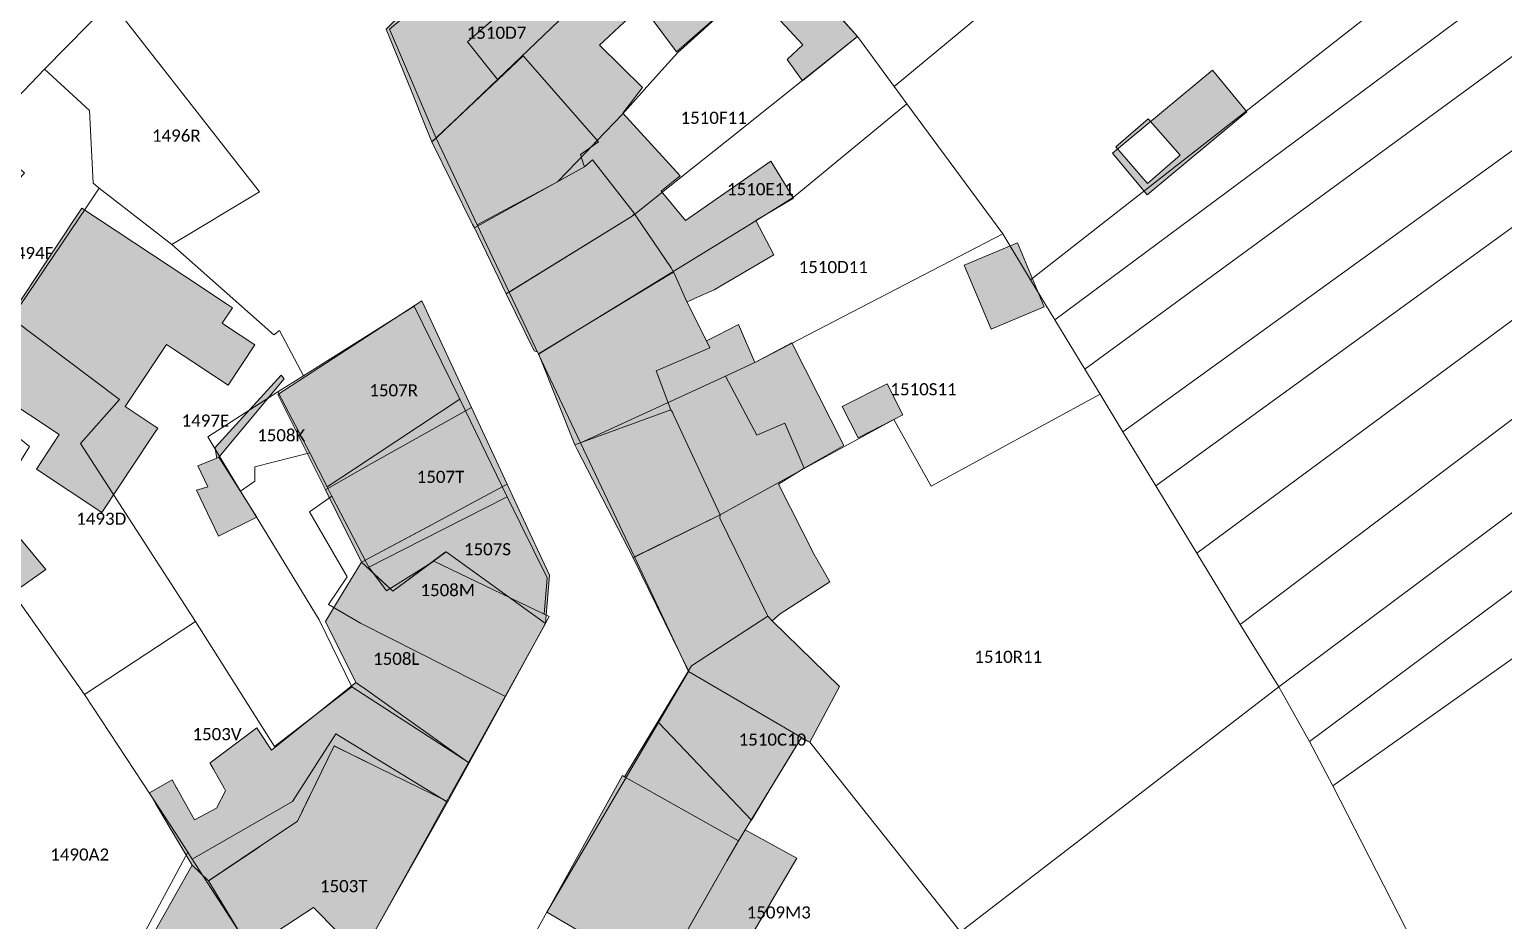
# Model space of a CAD drawing. Header units: metres. Extents: x 113120 to 240396, y 120329 to 242116.
# Drawn here: x 116697.4 to 116794.5, y 121847.2 to 121905.8 of the extents above; entities that cross this region are included whole.
import ezdxf

# ---------------------------------------------------------------- set-up
doc = ezdxf.new("R2010")
doc.units = ezdxf.units.M
doc.header["$LTSCALE"] = 3
for name, color, linetype, lineweight in [('Bpn_CaPa', 78, 'Continuous', 0), ('Bpn_ReBu', 4, 'Continuous', 0), ('Bpt_CaNu', 7, 'Continuous', 0), ('Hachure bâtiment', 11, 'Continuous', 0)]:
    doc.layers.add(name, color=color, linetype=linetype, lineweight=lineweight)
doc.styles.add('Legend', font='')
doc.styles.get('Legend').set_extended_font_data('Calibri')

msp = doc.modelspace()

# ---------------------------------------------------------------- hatches: boundary and pattern name
at = {"layer": 'Hachure bâtiment'}
h = msp.add_hatch(color=256, dxfattribs=at)
h.dxf.hatch_style = 1
h.paths.add_polyline_path([(116737.967, 121912.868), (116736.4, 121912.068), (116734.452, 121915.748), (116734.617, 121915.901), (116727.55, 121923.818), (116730.342, 121925.971)], flags=16)
h.paths.add_polyline_path([(116729.374, 121914.42), (116731.05, 121912.601), (116731.053, 121912.604), (116731.734, 121913.234), (116732.041, 121912.829), (116732.646, 121912.033), (116733.291, 121911.183), (116734.15, 121910.051), (116733.863, 121909.909), (116733.634, 121909.796), (116732.867, 121909.418), (116732.185, 121910.212), (116731.45, 121911.068), (116730.006, 121909.903), (116730.767, 121908.968), (116729.675, 121908.009), (116728.822, 121908.948), (116728.752, 121909.024), (116728.036, 121909.811), (116726.496, 121911.504), (116727.705, 121912.73), (116728.945, 121913.985)], flags=16)
h.paths.add_polyline_path([(116754.017, 121929.318), (116751.45, 121927.101), (116753.45, 121924.768), (116750.317, 121922.218), (116749.317, 121923.601), (116747.817, 121922.501), (116745.15, 121925.718), (116744.517, 121925.251), (116741.35, 121922.418), (116743.317, 121919.968), (116740.15, 121917.551), (116745, 121908.951), (116747.117, 121910.818), (116751.95, 121905.368), (116748.326, 121902.452), (116747.317, 121903.851), (116748.35, 121904.818), (116744.867, 121908.601), (116740.043, 121904.377), (116738.167, 121906.868), (116737.75, 121907.551), (116737.217, 121906.918), (116734.967, 121904.801), (116737.792, 121902.026), (116736.5, 121900.318), (116740.267, 121896.201), (116739.017, 121895.201), (116740.617, 121893.268), (116746.25, 121897.168), (116747.733, 121894.735), (116745.25, 121893.251), (116746.45, 121891.001), (116742.517, 121888.701), (116741.223, 121888.118), (116740.949, 121887.995), (116740.725, 121887.895), (116739.865, 121889.834), (116739.693, 121890.133), (116737.403, 121893.504), (116737.276, 121893.69), (116737.164, 121893.854), (116734.498, 121897.258), (116733.975, 121896.798), (116733.916, 121896.974), (116733.707, 121897.599), (116734.895, 121898.44), (116729.937, 121904.11), (116728.266, 121902.531), (116726.267, 121905.018), (116730.767, 121908.968), (116730.006, 121909.903), (116731.45, 121911.068), (116732.867, 121909.418), (116734.15, 121910.051), (116731.734, 121913.234), (116734.452, 121915.748), (116736.4, 121912.068), (116737.967, 121912.868), (116729.917, 121926.701), (116733.217, 121928.735), (116737.617, 121923.251), (116744.648, 121929.254), (116749.979, 121933.805)])
h = msp.add_hatch(color=256, dxfattribs=at)
h.dxf.hatch_style = 1
h.paths.add_polyline_path([(116729.374, 121914.42), (116731.05, 121912.601), (116731.053, 121912.604), (116731.734, 121913.234), (116732.041, 121912.829), (116732.646, 121912.033), (116733.291, 121911.183), (116734.15, 121910.051), (116733.863, 121909.909), (116733.634, 121909.796), (116732.867, 121909.418), (116732.185, 121910.212), (116731.45, 121911.068), (116730.006, 121909.903), (116730.767, 121908.968), (116729.675, 121908.009), (116728.822, 121908.948), (116728.752, 121909.024), (116728.036, 121909.811), (116726.496, 121911.504), (116727.705, 121912.73), (116728.945, 121913.985)], flags=16)
h.paths.add_polyline_path([(116722.569, 121901.772), (116720.912, 121905.848), (116723.496, 121908.466), (116726.496, 121911.504), (116729.675, 121908.009), (116726.267, 121905.018), (116728.266, 121902.531), (116724.047, 121898.545), (116723.927, 121898.432), (116723.489, 121899.509)])
h = msp.add_hatch(color=256, dxfattribs=at)
h.dxf.hatch_style = 1
h.paths.add_polyline_path([(116734.895, 121898.44), (116733.707, 121897.599), (116733.916, 121896.974), (116733.975, 121896.798), (116726.719, 121892.784), (116726.587, 121892.997), (116723.927, 121898.432), (116728.266, 121902.531), (116729.937, 121904.11)])
h = msp.add_hatch(color=256, dxfattribs=at)
h.dxf.hatch_style = 1
h.paths.add_polyline_path([(116773.2, 121897.551), (116771.067, 121895.701), (116768.967, 121898.101), (116771.1, 121899.951)], flags=16)
h.paths.add_polyline_path([(116768.752, 121897.703), (116775.337, 121903.157), (116777.61, 121900.412), (116771.025, 121894.959)])
h = msp.add_hatch(color=256, dxfattribs=at)
h.dxf.hatch_style = 1
h.paths.add_polyline_path([(116737.164, 121893.854), (116737.276, 121893.69), (116737.105, 121893.541), (116728.822, 121888.429), (116726.719, 121892.784), (116733.975, 121896.798), (116734.498, 121897.258)], flags=17)
h = msp.add_hatch(color=256, dxfattribs=at)
h.dxf.hatch_style = 1
h.paths.add_polyline_path([(116699.383, 121879.157), (116693.549, 121883.017), (116696.432, 121887.373), (116696.44, 121887.386), (116698.433, 121890.397), (116699.748, 121892.386), (116700.192, 121893.056), (116700.43, 121893.415), (116700.868, 121894.078), (116700.872, 121894.076), (116708.87, 121888.783), (116708.904, 121888.761), (116710.463, 121887.729), (116710.784, 121887.517), (116710.108, 121886.495), (116710.336, 121886.344), (116712.253, 121885.075), (116710.494, 121882.417), (116708.577, 121883.685), (116708.348, 121883.837), (116708.179, 121883.948), (116706.914, 121884.786), (116706.435, 121885.102), (116703.721, 121881.001), (116705.634, 121879.735), (116705.863, 121879.584), (116705.668, 121879.289), (116705.461, 121878.976), (116702.186, 121874.027), (116697.876, 121876.879)])
h = msp.add_hatch(color=256, dxfattribs=at)
h.dxf.hatch_style = 1
h.paths.add_polyline_path([(116737.403, 121893.504), (116739.693, 121890.133), (116739.865, 121889.834), (116739.638, 121889.743), (116730.947, 121884.468), (116730.871, 121884.611), (116730.658, 121884.669), (116728.822, 121888.429), (116737.105, 121893.541), (116737.276, 121893.69)])
h = msp.add_hatch(color=256, dxfattribs=at)
h.dxf.hatch_style = 1
h.paths.add_polyline_path([(116760.754, 121886.1), (116758.991, 121890.31), (116762.498, 121891.778), (116764.261, 121887.569)])
h = msp.add_hatch(color=256, dxfattribs=at)
h.dxf.hatch_style = 1
h.paths.add_polyline_path([(116740.725, 121887.895), (116742.008, 121885.338), (116742.233, 121884.867), (116738.689, 121883.35), (116739.653, 121880.792), (116733.328, 121878.482), (116731.002, 121884.328), (116730.947, 121884.468), (116739.638, 121889.743), (116739.865, 121889.834)])
h = msp.add_hatch(color=256, dxfattribs=at)
h.dxf.hatch_style = 1
h.paths.add_polyline_path([(116716.921, 121875.52), (116716.915, 121875.517), (116713.773, 121881.807), (116723.254, 121887.977), (116726.53, 121880.935), (116719.592, 121877.05)])
h = msp.add_hatch(color=256, dxfattribs=at)
h.dxf.hatch_style = 1
h.paths.add_polyline_path([(116745.2, 121883.918), (116743.267, 121883.018), (116745.317, 121879.118), (116747.167, 121879.918), (116748.44, 121876.942), (116746.761, 121875.899), (116749.11, 121871.266), (116750.139, 121869.47), (116746.861, 121867.35), (116746.343, 121866.903), (116746.057, 121867.204), (116742.881, 121873.653), (116742.911, 121873.885), (116739.864, 121880.427), (116739.771, 121880.628), (116739.653, 121880.792), (116738.689, 121883.35), (116742.233, 121884.867), (116742.008, 121885.338), (116742.75, 121885.701), (116744.117, 121886.401)])
h = msp.add_hatch(color=256, dxfattribs=at)
h.dxf.hatch_style = 1
h.paths.add_polyline_path([(116748.44, 121876.942), (116747.167, 121879.918), (116745.317, 121879.118), (116743.267, 121883.018), (116745.2, 121883.918), (116747.64, 121885.198), (116751.062, 121878.447)])
h = msp.add_hatch(color=256, dxfattribs=at)
h.dxf.hatch_style = 1
h.paths.add_polyline_path([(116714.186, 121882.825), (116709.9, 121877.668), (116709.756, 121877.611), (116709.7, 121877.984), (116709.65, 121878.318), (116714, 121883.068)])
h = msp.add_hatch(color=256, dxfattribs=at)
h.dxf.hatch_style = 1
h.paths.add_polyline_path([(116754.95, 121880.451), (116754.352, 121880.147), (116752, 121878.951), (116750.95, 121881.001), (116753.917, 121882.501)])
h = msp.add_hatch(color=256, dxfattribs=at)
h.dxf.hatch_style = 1
h.paths.add_polyline_path([(116726.53, 121880.935), (116728.876, 121875.896), (116723.948, 121873.238), (116719.297, 121870.761), (116719.293, 121870.759), (116716.915, 121875.517), (116719.592, 121877.05)])
h = msp.add_hatch(color=256, dxfattribs=at)
h.dxf.hatch_style = 1
h.paths.add_polyline_path([(116739.771, 121880.628), (116739.864, 121880.427), (116742.911, 121873.885), (116737.186, 121871.055), (116733.499, 121878.182), (116733.328, 121878.482), (116739.653, 121880.792)])
h = msp.add_hatch(color=256, dxfattribs=at)
h.dxf.hatch_style = 1
h.paths.add_polyline_path([(116712.4, 121873.718), (116709.867, 121872.468), (116708.417, 121875.501), (116709.167, 121875.718), (116708.5, 121877.11), (116709.756, 121877.611), (116709.9, 121877.668)])
h = msp.add_hatch(color=256, dxfattribs=at)
h.dxf.hatch_style = 1
h.paths.add_polyline_path([(116729.392, 121874.787), (116730.402, 121872.614), (116731.663, 121869.904), (116731.409, 121866.72), (116724.862, 121871.448), (116724.807, 121871.407), (116721.344, 121868.854), (116719.293, 121870.759), (116723.048, 121872.758), (116723.948, 121873.238), (116728.876, 121875.896)])
h = msp.add_hatch(color=256, dxfattribs=at)
h.dxf.hatch_style = 1
h.paths.add_polyline_path([(116698.5, 121870.268), (116696.323, 121868.729), (116696.117, 121869.018), (116693.217, 121867.218), (116690.558, 121869.759), (116692.783, 121872.001), (116695.05, 121874.401)])
h = msp.add_hatch(color=256, dxfattribs=at)
h.dxf.hatch_style = 1
h.paths.add_polyline_path([(116742.881, 121873.653), (116746.057, 121867.204), (116741.031, 121863.924), (116740.818, 121863.602), (116737.186, 121871.055), (116742.911, 121873.885)])
h = msp.add_hatch(color=256, dxfattribs=at)
h.dxf.hatch_style = 1
h.paths.add_polyline_path([(116717.848, 121868.39), (116719.291, 121870.755), (116719.293, 121870.759), (116721.237, 121868.953), (116721.344, 121868.854), (116724.858, 121871.445), (116724.862, 121871.448), (116731.409, 121866.72), (116728.767, 121861.961), (116728.432, 121861.358), (116726.329, 121857.571), (116725.156, 121858.404), (116723.67, 121859.459), (116721.699, 121860.859), (116719.385, 121862.503), (116719.351, 121862.527), (116719.061, 121862.733), (116718.914, 121862.837), (116716.909, 121866.852)])
h = msp.add_hatch(color=256, dxfattribs=at)
h.dxf.hatch_style = 1
h.paths.add_polyline_path([(116746.343, 121866.903), (116750.767, 121862.568), (116748.817, 121858.901), (116748.217, 121859.151), (116744.117, 121852.418), (116736.609, 121856.622), (116740.818, 121863.602), (116741.031, 121863.924), (116746.057, 121867.204)])
h = msp.add_hatch(color=256, dxfattribs=at)
h.dxf.hatch_style = 1
h.paths.add_polyline_path([(116710.983, 121858.797), (116712.392, 121859.849), (116712.46, 121859.745), (116712.509, 121859.669), (116713.349, 121858.37), (116715.132, 121859.801), (116718.914, 121862.837), (116719.061, 121862.733), (116719.351, 121862.527), (116719.385, 121862.503), (116721.699, 121860.859), (116723.67, 121859.459), (116725.156, 121858.404), (116726.329, 121857.571), (116726.02, 121857.015), (116724.914, 121855.023), (116720.414, 121857.221), (116720.365, 121857.245), (116717.498, 121858.646), (116717.477, 121858.656), (116717.463, 121858.627), (116716.284, 121856.191), (116715.63, 121854.841), (116715.081, 121853.705), (116712.607, 121852.048), (116712.434, 121851.932), (116710.174, 121850.419), (116709.21, 121849.773), (116708.137, 121850.81), (116707.945, 121851.133), (116706.825, 121853.023), (116706.78, 121853.098), (116706.406, 121853.728), (116705.727, 121854.874), (116705.32, 121855.56), (116706.818, 121856.416), (116707.105, 121855.902), (116707.119, 121855.877), (116707.7, 121854.84), (116708.087, 121854.147), (116708.286, 121853.793), (116709.742, 121854.56), (116710.334, 121855.69), (116710.233, 121855.87), (116709.53, 121857.13), (116709.3, 121857.541), (116709.311, 121857.549)])
h = msp.add_hatch(color=256, dxfattribs=at)
h.dxf.hatch_style = 1
h.paths.add_polyline_path([(116716.114, 121848.009), (116711.931, 121845.265), (116711.716, 121845.62), (116711.412, 121846.125), (116709.942, 121848.56), (116709.21, 121849.773), (116712.315, 121851.853), (116715.081, 121853.705), (116717.477, 121858.656), (116720.365, 121857.245), (116724.914, 121855.022), (116724.249, 121853.825), (116723.829, 121853.068), (116719.255, 121844.831)])
h = msp.add_hatch(color=256, dxfattribs=at)
h.dxf.hatch_style = 1
h.paths.add_polyline_path([(116736.609, 121856.622), (116744.117, 121852.418), (116743.358, 121851.086), (116738.95, 121843.351), (116731.5, 121847.718), (116736.467, 121856.701)])
h = msp.add_hatch(color=256, dxfattribs=at)
h.dxf.hatch_style = 1
h.paths.add_polyline_path([(116740.263, 121845.654), (116743.358, 121851.086), (116744.117, 121852.418), (116744.554, 121853.135), (116747.95, 121851.274), (116743.459, 121843.605)])
h = msp.add_hatch(color=256, dxfattribs=at)
h.dxf.hatch_style = 1
h.paths.add_polyline_path([(116708.137, 121850.81), (116709.21, 121849.773), (116711.931, 121845.265), (116709.69, 121842.647), (116707.876, 121839.357), (116704.762, 121844.815)])

# ---------------------------------------------------------------- linework, layer by layer
at = {"layer": 'Bpn_CaPa'}
for points in [[(116762.3, 121908.667), (116768.15, 121913.533), (116771.662, 121910.052), (116783.317, 121922.433), (116795.81, 121934.945), (116805.926, 121945.361), (116811.511, 121940.087), (116803.849, 121932.156), (116801.944, 121930.537), (116801.148, 121929.86), (116800.159, 121929.09), (116787.875, 121918.31), (116790.454, 121915.603), (116792.966, 121912.526), (116763.355, 121889.36), (116761.523, 121892.371), (116755.204, 121900.949), (116754.374, 121902.076), (116762.3, 121908.667)], [(116762.3, 121908.667), (116754.374, 121902.076), (116751.95, 121905.367), (116747.18, 121910.686), (116743.317, 121919.967), (116740.15, 121917.55), (116736.825, 121922.479), (116737.617, 121923.25), (116733.267, 121928.718), (116732.692, 121929.337), (116739.6, 121935.29), (116740.227, 121934.525), (116744.604, 121929.186), (116746.465, 121926.916), (116750.312, 121922.199), (116751.1, 121921.3), (116762.3, 121908.667)], [(116817.417, 121932.599), (116820.315, 121928.925), (116811.983, 121922.311), (116807.167, 121918.033), (116804.55, 121916.15), (116796.524, 121910.185), (116764.958, 121886.724), (116763.355, 121889.36), (116792.966, 121912.526), (116794.038, 121913.361), (116804.517, 121921.517), (116806.528, 121923.339), (116817.417, 121932.599)], [(116820.315, 121928.925), (116823.236, 121925.222), (116812.508, 121916.901), (116811.256, 121915.963), (116809.513, 121914.653), (116808.711, 121914.06), (116805.384, 121911.6), (116766.935, 121883.474), (116764.958, 121886.724), (116796.524, 121910.185), (116804.55, 121916.15), (116807.167, 121918.033), (116811.983, 121922.311), (116820.315, 121928.925)], [(116823.236, 121925.222), (116826.468, 121921.08), (116818.368, 121914.844), (116815.667, 121912.757), (116769.442, 121879.351), (116767.934, 121881.831), (116766.935, 121883.474), (116805.384, 121911.6), (116808.711, 121914.06), (116809.513, 121914.653), (116811.256, 121915.963), (116812.508, 121916.901), (116823.236, 121925.222)], [(116771.609, 121875.788), (116769.442, 121879.351), (116815.667, 121912.757), (116818.368, 121914.844), (116826.468, 121921.08), (116829.1, 121917.706), (116817.694, 121909.222), (116771.609, 121875.788)], [(116774.313, 121871.343), (116771.609, 121875.788), (116817.694, 121909.222), (116829.1, 121917.706), (116831.972, 121914.026), (116824.146, 121908.144), (116820.357, 121905.345), (116815.081, 121901.446), (116774.313, 121871.343)], [(116834.987, 121909.168), (116825.873, 121902.658), (116827.297, 121900.664), (116822.618, 121897.322), (116821.703, 121898.545), (116819.735, 121897.074), (116814.519, 121893.137), (116813.631, 121894.123), (116812.45, 121893.258), (116777.163, 121866.656), (116774.313, 121871.343), (116815.081, 121901.446), (116820.357, 121905.345), (116824.146, 121908.144), (116831.972, 121914.026), (116834.987, 121909.168)], [(116732.815, 121906.904), (116724.201, 121898.69), (116721.121, 121905.851), (116728.202, 121911.737), (116732.815, 121906.904)], [(116729.007, 121888.542), (116726.912, 121892.966), (116732.198, 121895.804), (116734.097, 121897.773), (116734.815, 121898.526), (116736.466, 121900.231), (116738.464, 121902.468), (116740.1, 121904.3), (116747.18, 121910.686), (116751.95, 121905.367), (116743.237, 121898.426), (116740.369, 121896.14), (116739.123, 121895.148), (116737.282, 121893.681), (116737.105, 121893.54), (116729.007, 121888.542)], [(116834.987, 121909.168), (116837.268, 121905.491), (116830.398, 121900.372), (116820.829, 121893.226), (116779.705, 121862.544), (116777.163, 121866.656), (116812.45, 121893.258), (116813.631, 121894.123), (116814.519, 121893.137), (116819.735, 121897.074), (116821.703, 121898.545), (116822.618, 121897.322), (116827.297, 121900.664), (116825.873, 121902.658), (116834.987, 121909.168)], [(116706.793, 121891.671), (116702.003, 121895.381), (116701.618, 121895.716), (116701.363, 121900.505), (116698.403, 121903.225), (116702.782, 121907.649), (116712.566, 121895.15), (116706.793, 121891.671)], [(116730.939, 121884.462), (116729.007, 121888.542), (116737.105, 121893.54), (116737.282, 121893.681), (116739.123, 121895.148), (116740.369, 121896.14), (116743.237, 121898.426), (116751.95, 121905.367), (116754.374, 121902.076), (116755.204, 121900.949), (116747.717, 121894.767), (116745.268, 121893.228), (116730.939, 121884.462)], [(116779.705, 121862.544), (116820.829, 121893.226), (116830.398, 121900.372), (116837.268, 121905.491), (116839.758, 121902.24), (116829.447, 121894.4), (116827.753, 121893.142), (116781.717, 121858.959), (116779.705, 121862.544)], [(116690.789, 121885.576), (116693.768, 121888.725), (116691.716, 121890.732), (116697.093, 121896.37), (116694.291, 121898.938), (116698.403, 121903.225), (116701.363, 121900.505), (116701.618, 121895.716), (116702.003, 121895.381), (116701.182, 121894.14), (116696.224, 121886.824), (116693.283, 121882.467), (116692.952, 121881.983), (116691.887, 121882.845), (116689.773, 121884.555), (116690.789, 121885.576)], [(116783.259, 121856.02), (116781.717, 121858.959), (116827.753, 121893.142), (116829.447, 121894.4), (116839.758, 121902.24), (116842.131, 121899.098), (116831.81, 121891.195), (116821.759, 121883.789), (116819.431, 121882.066), (116805.833, 121872.001), (116783.259, 121856.02)], [(116733.706, 121878.619), (116730.939, 121884.462), (116745.268, 121893.228), (116747.717, 121894.767), (116755.204, 121900.949), (116761.523, 121892.371), (116745.2, 121883.917), (116743.267, 121883.017), (116733.706, 121878.619)], [(116708.349, 121866.852), (116700.785, 121878.574), (116703.337, 121881.472), (116696.224, 121886.824), (116701.182, 121894.14), (116702.003, 121895.381), (116706.793, 121891.671), (116713.515, 121885.729), (116713.883, 121886.022), (116715.458, 121883.025), (116713.778, 121881.969), (116709.16, 121879.015), (116710.085, 121877.484), (116711.327, 121875.443), (116711.975, 121874.377), (116716.495, 121866.965), (116718.651, 121862.556), (116713.547, 121858.612), (116708.349, 121866.852)], [(116733.706, 121878.619), (116743.267, 121883.017), (116745.2, 121883.917), (116761.523, 121892.371), (116763.355, 121889.36), (116764.958, 121886.724), (116766.935, 121883.474), (116767.934, 121881.831), (116756.8, 121875.767), (116754.35, 121880.15), (116748.45, 121876.917), (116742.861, 121873.846), (116737.266, 121871.102), (116733.706, 121878.619)], [(116725.754, 121881.501), (116718.824, 121876.903), (116717.021, 121875.72), (116715.875, 121877.948), (116713.778, 121881.969), (116715.458, 121883.025), (116722.765, 121887.619), (116725.754, 121881.501)], [(116708.349, 121866.852), (116701.042, 121862.034), (116696.117, 121869.017), (116692.774, 121871.99), (116692.642, 121872.108), (116693.487, 121872.969), (116694.989, 121874.457), (116697.409, 121878.38), (116692.952, 121881.983), (116693.283, 121882.467), (116696.224, 121886.824), (116703.337, 121881.472), (116700.785, 121878.574), (116708.349, 121866.852)], [(116715.875, 121877.948), (116712.271, 121877.033), (116712.26, 121876.097), (116711.327, 121875.443), (116710.085, 121877.484), (116709.16, 121879.015), (116713.778, 121881.969), (116715.875, 121877.948)], [(116748.269, 121859.219), (116740.834, 121863.564), (116737.266, 121871.102), (116742.861, 121873.846), (116748.45, 121876.917), (116754.35, 121880.15), (116756.8, 121875.767), (116767.934, 121881.831), (116769.442, 121879.351), (116771.609, 121875.788), (116774.313, 121871.343), (116777.163, 121866.656), (116779.705, 121862.544), (116758.749, 121846.405), (116748.817, 121858.9), (116748.269, 121859.219)], [(116725.754, 121881.501), (116728.888, 121875.057), (116723.263, 121872.206), (116719.767, 121870.433), (116719.626, 121870.705), (116717.339, 121875.105), (116717.021, 121875.72), (116718.824, 121876.903), (116725.754, 121881.501)], [(116728.772, 121861.916), (116726.372, 121857.538), (116718.651, 121862.556), (116716.495, 121866.965), (116711.975, 121874.377), (116711.327, 121875.443), (116712.26, 121876.097), (116712.271, 121877.033), (116715.875, 121877.948), (116717.021, 121875.72), (116717.339, 121875.105), (116715.859, 121874.068), (116718.35, 121869.8), (116717.103, 121867.969), (116719.21, 121866.749), (116728.772, 121861.916)], [(116728.772, 121861.916), (116719.21, 121866.749), (116717.103, 121867.969), (116718.35, 121869.8), (116715.859, 121874.068), (116717.339, 121875.105), (116719.626, 121870.705), (116719.767, 121870.433), (116720.925, 121868.879), (116724.045, 121870.816), (116731.307, 121867.342), (116731.654, 121867.175), (116728.772, 121861.916)], [(116719.767, 121870.433), (116723.263, 121872.206), (116728.888, 121875.057), (116731.509, 121869.718), (116731.307, 121867.342), (116724.045, 121870.816), (116720.925, 121868.879), (116719.767, 121870.433)], [(116783.259, 121856.02), (116805.833, 121872.001), (116809.083, 121867.767), (116813.917, 121861.117), (116817.107, 121856.393), (116790.854, 121838.338), (116789.019, 121844.788), (116783.259, 121856.02)], [(116711.486, 121831.378), (116709.682, 121828.275), (116703.53, 121833.433), (116698.867, 121837), (116697.538, 121836.387), (116694.017, 121843.4), (116686.95, 121858.283), (116686.083, 121860.183), (116690.491, 121864.529), (116693.217, 121867.217), (116696.117, 121869.017), (116701.042, 121862.034), (116705.972, 121854.531), (116707.003, 121852.951), (116707.842, 121851.667), (116704.444, 121845.338), (116708.108, 121839.496), (116707.899, 121839.167), (116706.717, 121837.317), (116707.7, 121835.067), (116711.486, 121831.378)], [(116708.349, 121866.852), (116713.547, 121858.612), (116718.651, 121862.556), (116726.372, 121857.538), (116724.954, 121854.951), (116717.594, 121859.451), (116714.737, 121854.997), (116708.142, 121851.198), (116707.842, 121851.667), (116707.003, 121852.951), (116705.972, 121854.531), (116701.042, 121862.034), (116708.349, 121866.852)], [(116748.269, 121859.219), (116746.19, 121855.785), (116744.975, 121853.768), (116738.856, 121860.203), (116740.834, 121863.564), (116748.269, 121859.219)], [(116781.717, 121858.959), (116783.259, 121856.02), (116789.019, 121844.788), (116770.889, 121829.805), (116758.749, 121846.405), (116779.705, 121862.544), (116781.717, 121858.959)], [(116724.954, 121854.951), (116719.171, 121844.704), (116716.432, 121840.018), (116712.823, 121843.832), (116711.884, 121845.402), (116708.142, 121851.198), (116714.737, 121854.997), (116717.594, 121859.451), (116724.954, 121854.951)], [(116758.749, 121846.405), (116756.892, 121844.972), (116743.117, 121834.367), (116739.15, 121838.25), (116736.351, 121840.307), (116729.59, 121844.262), (116731.5, 121847.717), (116738.856, 121860.203), (116744.975, 121853.768), (116746.19, 121855.785), (116748.269, 121859.219), (116748.817, 121858.9), (116758.749, 121846.405)], [(116708.108, 121839.496), (116704.444, 121845.338), (116707.842, 121851.667), (116708.142, 121851.198), (116711.884, 121845.402), (116709.623, 121841.863), (116708.108, 121839.496)]]:
    msp.add_lwpolyline(points, close=True, dxfattribs=at)
msp.add_lwpolyline([(116747.18, 121910.686), (116740.1, 121904.3), (116738.464, 121902.468), (116736.466, 121900.231), (116734.815, 121898.526), (116734.097, 121897.773), (116732.198, 121895.804), (116726.912, 121892.966), (116724.201, 121898.69), (116732.815, 121906.904)], dxfattribs=at)
at = {"layer": 'Bpn_ReBu'}
for points in [[(116722.569, 121901.772), (116720.912, 121905.848), (116723.496, 121908.466), (116726.496, 121911.504), (116729.675, 121908.009), (116726.267, 121905.018), (116728.266, 121902.531), (116724.047, 121898.545), (116723.927, 121898.432), (116723.489, 121899.509), (116722.569, 121901.772)], [(116734.895, 121898.44), (116733.707, 121897.599), (116733.916, 121896.974), (116733.975, 121896.798), (116726.719, 121892.784), (116726.587, 121892.997), (116723.927, 121898.432), (116728.266, 121902.531), (116729.937, 121904.11), (116734.895, 121898.44)], [(116768.752, 121897.703), (116775.337, 121903.157), (116777.61, 121900.412), (116771.025, 121894.959), (116768.752, 121897.703)], [(116773.2, 121897.551), (116771.067, 121895.701), (116768.967, 121898.101), (116771.1, 121899.951), (116773.2, 121897.551)], [(116737.164, 121893.854), (116737.276, 121893.69), (116737.105, 121893.541), (116728.822, 121888.429), (116726.719, 121892.784), (116733.975, 121896.798), (116734.498, 121897.258), (116737.164, 121893.854)], [(116737.403, 121893.504), (116739.693, 121890.133), (116739.865, 121889.834), (116739.638, 121889.743), (116730.947, 121884.468), (116730.871, 121884.611), (116730.658, 121884.669), (116728.822, 121888.429), (116737.105, 121893.541), (116737.276, 121893.69), (116737.403, 121893.504)], [(116760.754, 121886.1), (116758.991, 121890.31), (116762.498, 121891.778), (116764.261, 121887.569), (116760.754, 121886.1)], [(116740.725, 121887.895), (116742.008, 121885.338), (116742.233, 121884.867), (116738.689, 121883.35), (116739.653, 121880.792), (116733.328, 121878.482), (116731.002, 121884.328), (116730.947, 121884.468), (116739.638, 121889.743), (116739.865, 121889.834), (116740.725, 121887.895)], [(116716.921, 121875.52), (116716.915, 121875.517), (116713.773, 121881.807), (116723.254, 121887.977), (116726.53, 121880.935), (116719.592, 121877.05), (116716.921, 121875.52)], [(116745.2, 121883.918), (116743.267, 121883.018), (116745.317, 121879.118), (116747.167, 121879.918), (116748.44, 121876.942), (116746.761, 121875.899), (116749.11, 121871.266), (116750.139, 121869.47), (116746.861, 121867.35), (116746.343, 121866.903), (116746.057, 121867.204), (116742.881, 121873.653), (116742.911, 121873.885), (116739.864, 121880.427), (116739.771, 121880.628), (116739.653, 121880.792), (116738.689, 121883.35), (116742.233, 121884.867), (116742.008, 121885.338), (116742.75, 121885.701), (116744.117, 121886.401), (116745.2, 121883.918)], [(116748.44, 121876.942), (116747.167, 121879.918), (116745.317, 121879.118), (116743.267, 121883.018), (116745.2, 121883.918), (116747.64, 121885.198), (116751.062, 121878.447), (116748.44, 121876.942)], [(116714.186, 121882.825), (116709.9, 121877.668), (116709.756, 121877.611), (116709.7, 121877.984), (116709.65, 121878.318), (116714, 121883.068), (116714.186, 121882.825)], [(116754.95, 121880.451), (116754.352, 121880.147), (116752, 121878.951), (116750.95, 121881.001), (116753.917, 121882.501), (116754.95, 121880.451)], [(116726.53, 121880.935), (116728.876, 121875.896), (116723.948, 121873.238), (116719.297, 121870.761), (116719.293, 121870.759), (116716.915, 121875.517), (116719.592, 121877.05), (116726.53, 121880.935)], [(116739.771, 121880.628), (116739.864, 121880.427), (116742.911, 121873.885), (116737.186, 121871.055), (116733.499, 121878.182), (116733.328, 121878.482), (116739.653, 121880.792), (116739.771, 121880.628)], [(116712.4, 121873.718), (116709.867, 121872.468), (116708.417, 121875.501), (116709.167, 121875.718), (116708.5, 121877.11), (116709.756, 121877.611), (116709.9, 121877.668), (116712.4, 121873.718)], [(116729.392, 121874.787), (116730.402, 121872.614), (116731.663, 121869.904), (116731.409, 121866.72), (116724.862, 121871.448), (116724.807, 121871.407), (116721.344, 121868.854), (116719.293, 121870.759), (116723.048, 121872.758), (116723.948, 121873.238), (116728.876, 121875.896), (116729.392, 121874.787)], [(116698.5, 121870.268), (116696.323, 121868.729), (116696.117, 121869.018), (116693.217, 121867.218), (116690.558, 121869.759), (116692.783, 121872.001), (116695.05, 121874.401), (116698.5, 121870.268)], [(116742.881, 121873.653), (116746.057, 121867.204), (116741.031, 121863.924), (116740.818, 121863.602), (116737.186, 121871.055), (116742.911, 121873.885), (116742.881, 121873.653)], [(116717.848, 121868.39), (116719.291, 121870.755), (116719.293, 121870.759), (116721.237, 121868.953), (116721.344, 121868.854), (116724.858, 121871.445), (116724.862, 121871.448), (116731.409, 121866.72), (116728.767, 121861.961), (116728.432, 121861.358), (116726.329, 121857.571), (116725.156, 121858.404), (116723.67, 121859.459), (116721.699, 121860.859), (116719.385, 121862.503), (116719.351, 121862.527), (116719.061, 121862.733), (116718.914, 121862.837), (116716.909, 121866.852), (116717.848, 121868.39)], [(116746.343, 121866.903), (116750.767, 121862.568), (116748.817, 121858.901), (116748.217, 121859.151), (116744.117, 121852.418), (116736.609, 121856.622), (116740.818, 121863.602), (116741.031, 121863.924), (116746.057, 121867.204), (116746.343, 121866.903)], [(116710.983, 121858.797), (116712.392, 121859.849), (116712.46, 121859.745), (116712.509, 121859.669), (116713.349, 121858.37), (116715.132, 121859.801), (116718.914, 121862.837), (116719.061, 121862.733), (116719.351, 121862.527), (116719.385, 121862.503), (116721.699, 121860.859), (116723.67, 121859.459), (116725.156, 121858.404), (116726.329, 121857.571), (116726.02, 121857.015), (116724.914, 121855.023), (116720.414, 121857.221), (116720.365, 121857.245), (116717.498, 121858.646), (116717.477, 121858.656), (116717.463, 121858.627), (116716.284, 121856.191), (116715.63, 121854.841), (116715.081, 121853.705), (116712.607, 121852.048), (116712.434, 121851.932), (116710.174, 121850.419), (116709.21, 121849.773), (116708.137, 121850.81), (116707.945, 121851.133), (116706.825, 121853.023), (116706.78, 121853.098), (116706.406, 121853.728), (116705.727, 121854.874), (116705.32, 121855.56), (116706.818, 121856.416), (116707.105, 121855.902), (116707.119, 121855.877), (116707.7, 121854.84), (116708.087, 121854.147), (116708.286, 121853.793), (116709.742, 121854.56), (116710.334, 121855.69), (116710.233, 121855.87), (116709.53, 121857.13), (116709.3, 121857.541), (116709.311, 121857.549), (116710.983, 121858.797)], [(116716.114, 121848.009), (116711.931, 121845.265), (116711.716, 121845.62), (116711.412, 121846.125), (116709.942, 121848.56), (116709.21, 121849.773), (116712.315, 121851.853), (116715.081, 121853.705), (116717.477, 121858.656), (116720.365, 121857.245), (116724.914, 121855.022), (116724.249, 121853.825), (116723.829, 121853.068), (116719.255, 121844.831), (116716.114, 121848.009)], [(116736.609, 121856.622), (116744.117, 121852.418), (116743.358, 121851.086), (116738.95, 121843.351), (116731.5, 121847.718), (116736.467, 121856.701), (116736.609, 121856.622)], [(116740.263, 121845.654), (116743.358, 121851.086), (116744.117, 121852.418), (116744.554, 121853.135), (116747.95, 121851.274), (116743.459, 121843.605), (116740.263, 121845.654)], [(116708.137, 121850.81), (116709.21, 121849.773), (116711.931, 121845.265), (116709.69, 121842.647), (116707.876, 121839.357), (116704.762, 121844.815), (116708.137, 121850.81)]]:
    msp.add_lwpolyline(points, close=True, dxfattribs=at)
for points in [[(116747.117, 121910.818), (116751.95, 121905.368), (116748.326, 121902.452), (116747.317, 121903.851), (116748.35, 121904.818), (116744.867, 121908.601), (116740.043, 121904.377), (116738.167, 121906.868)], [(116737.217, 121906.918), (116734.967, 121904.801), (116737.792, 121902.026), (116736.5, 121900.318), (116740.267, 121896.201), (116739.017, 121895.201), (116740.617, 121893.268), (116746.25, 121897.168), (116747.733, 121894.735), (116745.25, 121893.251), (116746.45, 121891.001), (116742.517, 121888.701), (116741.223, 121888.118), (116740.949, 121887.995), (116740.725, 121887.895), (116739.865, 121889.834), (116739.693, 121890.133), (116737.403, 121893.504), (116737.276, 121893.69), (116737.164, 121893.854), (116734.498, 121897.258), (116733.975, 121896.798), (116733.916, 121896.974), (116733.707, 121897.599), (116734.895, 121898.44), (116729.937, 121904.11), (116728.266, 121902.531), (116726.267, 121905.018), (116730.767, 121908.968)], [(116696.44, 121887.386), (116698.433, 121890.397), (116699.748, 121892.386), (116700.192, 121893.056), (116700.43, 121893.415), (116700.868, 121894.078), (116700.872, 121894.076), (116708.87, 121888.783), (116708.904, 121888.761), (116710.463, 121887.729), (116710.784, 121887.517), (116710.108, 121886.495), (116710.336, 121886.344), (116712.253, 121885.075), (116710.494, 121882.417), (116708.577, 121883.685), (116708.348, 121883.837), (116708.179, 121883.948), (116706.914, 121884.786), (116706.435, 121885.102), (116703.721, 121881.001), (116705.634, 121879.735), (116705.863, 121879.584), (116705.668, 121879.289), (116705.461, 121878.976), (116702.186, 121874.027), (116697.876, 121876.879), (116699.383, 121879.157), (116699.383, 121879.157), (116693.549, 121883.017)]]:
    msp.add_lwpolyline(points, dxfattribs=at)

# ---------------------------------------------------------------- texts
at = {"layer": 'Bpt_CaNu', "char_height": 0.8, "attachment_point": 7, "style": 'Legend'}
for s, insert in [('1510D7', (116726.218, 121905.214)), ('1510F11', (116740.299, 121899.614)), ('1496R', (116705.485, 121898.44)), ('1510E11', (116743.363, 121894.914)), ('1494F', (116695.888, 121890.716)), ('1510D11', (116748.082, 121889.783)), ('1507R', (116719.803, 121881.67)), ('1510S11', (116754.121, 121881.736)), ('1497E', (116707.438, 121879.683)), ('1508K', (116712.413, 121878.706)), ('1507T', (116722.922, 121875.967)), ('1493D', (116700.496, 121873.209)), ('1507S', (116726.032, 121871.2)), ('1508M', (116723.169, 121868.511)), ('1508L', (116720.049, 121863.986)), ('1510R11', (116759.652, 121864.118)), ('1503V', (116708.153, 121859.025)), ('1510C10', (116744.126, 121858.666)), ('1490A2', (116698.786, 121851.096)), ('1503T', (116716.547, 121849.018)), ('1509M3', (116744.656, 121847.285))]:
    msp.add_mtext(s, dxfattribs=dict(at, insert=insert))

doc.saveas('drawing.dxf')
